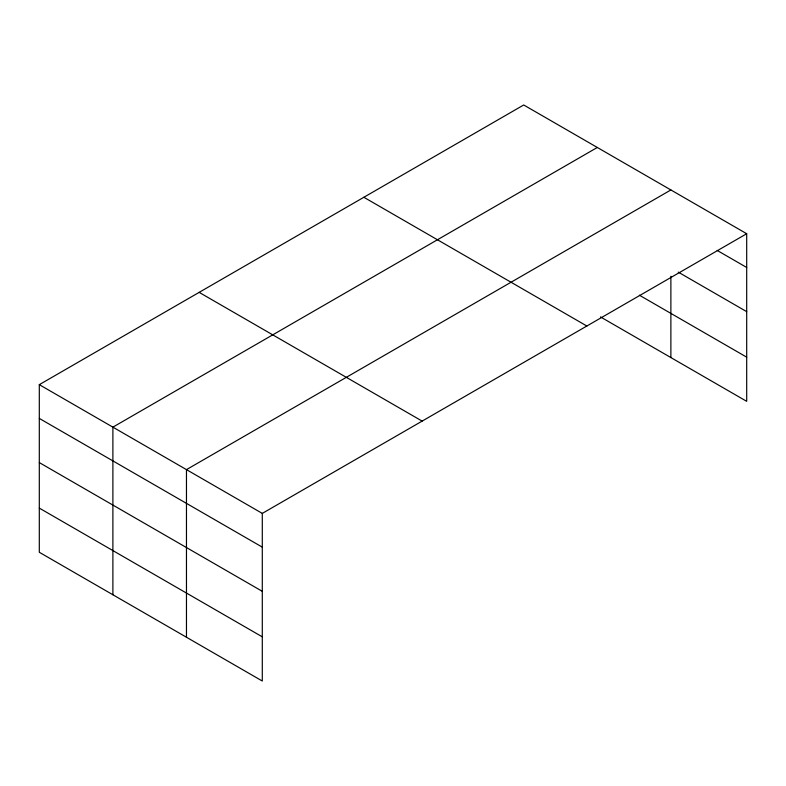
<?xml version="1.0" encoding="UTF-8"?>
<svg xmlns="http://www.w3.org/2000/svg" width="786" height="786" viewBox="0 0 786 786"><rect width="100%" height="100%" fill="white"/><g stroke="black" fill="none" stroke-linecap="round" stroke-linejoin="round"><path stroke-width="1.18" d="M746.7 233.727L523.712 104.98L39.3 384.659L39.3 552.273L262.288 681.02L262.288 513.396L746.7 233.727L746.7 401.341L600.455 316.905M597.301 147.473L112.889 427.142L112.889 594.756M670.88 189.957L186.469 469.625L186.469 637.24M717.215 250.449L746.7 267.476M678.259 272.133L746.7 311.649M639.352 295.182L746.7 357.168M363.859 197.276L586.847 326.013M199.153 292.363L422.141 421.109M39.3 384.659L262.288 513.396M39.3 418.407L262.288 547.144M39.3 462.581L262.288 591.327M39.3 508.1L262.288 636.837M670.88 276.259L670.88 357.571"/></g></svg>
